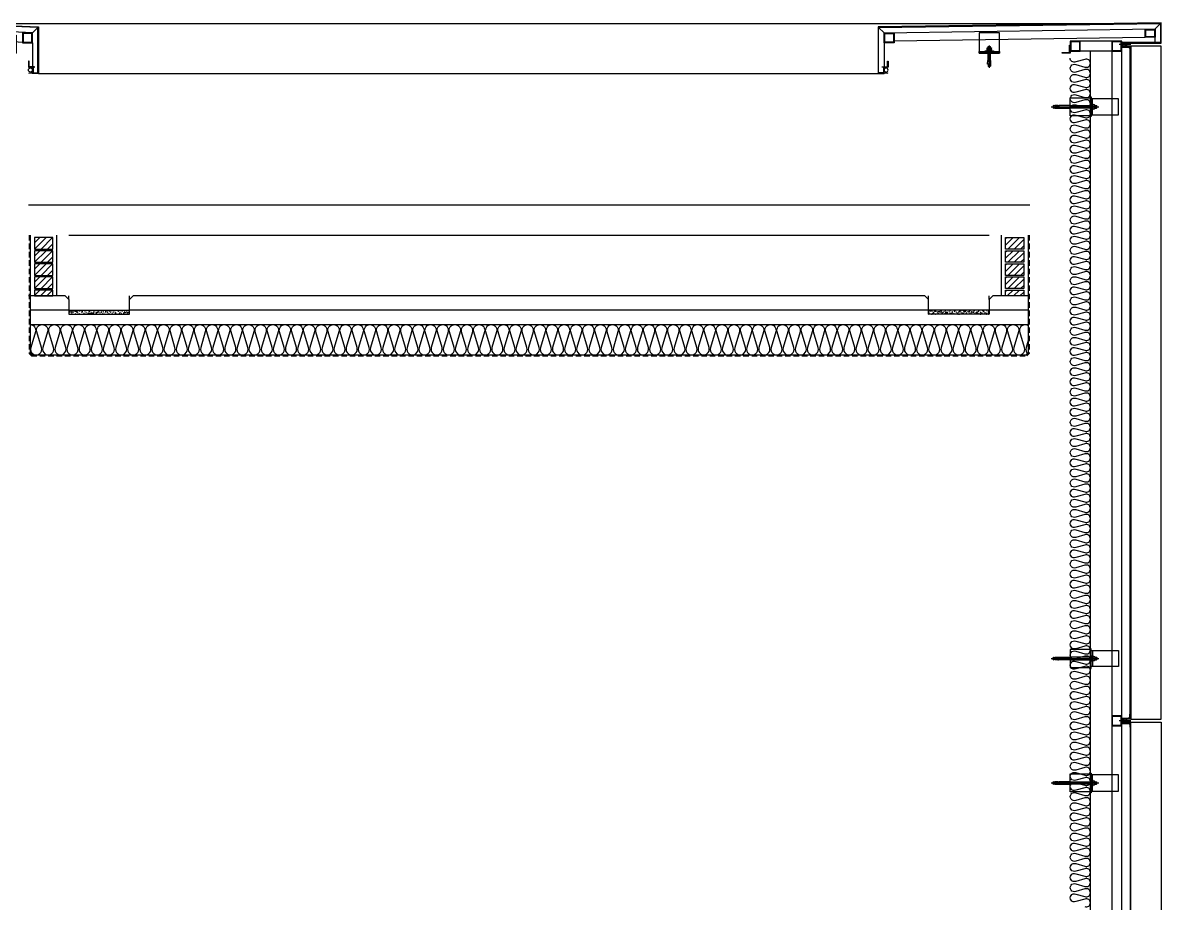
# Model space of a CAD drawing. Header units: millimetres. Extents: x -75040 to 92617, y -36837 to 48530.
# Drawn here: x 40022 to 45650, y 42798 to 47150 of the extents above; entities that cross this region are included whole.
import ezdxf

# ---------------------------------------------------------------- set-up
doc = ezdxf.new("R2010")
doc.units = ezdxf.units.MM
doc.header["$LTSCALE"] = 60
doc.linetypes.add('HID', pattern=[2.3, 1.5, -0.8])
for name, color, linetype in [('0-Sheet', 7, 'Continuous'), ('A-ELE-9', 9, 'Continuous'), ('A-ELE8', 8, 'Continuous'), ('A-ETC-8', 8, 'Continuous'), ('A-FIN', 6, 'Continuous'), ('A-FIN-8', 8, 'Continuous'), ('A-FIN-9', 7, 'Continuous'), ('A-FIN-HANDRAIL', 5, 'Continuous'), ('A-hat', 8, 'Continuous'), ('A-HAT-9', 9, 'Continuous'), ('A-HAT-MATL', 8, 'Continuous'), ('A-HAT-WIREMESH', 9, 'g_mesh'), ('A-WALL', 3, 'Continuous'), ('A-WP', 1, 'HID'), ('INSUL', 8, 'Continuous'), ('ISL', 251, 'Continuous')]:
    doc.layers.add(name, color=color, linetype=linetype)
doc.layers.add('NOPLOT', color=191, linetype='Continuous', plot=False)
doc.styles.add('Gdim', font='')
doc.styles.get('Gdim').set_extended_font_data('Dotum')
doc.linetypes.add('g_mesh', pattern='A,10,-0.8,["X",Gdim,S=0.6,R=0,X=-0.15,Y=-0.3],-0.8', length=11.6)

# ---------------------------------------------------------------- blocks, each defined once
blk = doc.blocks.new('A$Cab6a45e4')
at = {"layer": 'A-HAT-9'}
h = blk.add_hatch(dxfattribs=at)
h.set_pattern_fill('AR-SAND', color=256, scale=0.3)
h.set_pattern_definition([(37.5, (-113396.389, 321984.363), (-0.4800094, 14.6823971), [0, -11.5824, 0, -12.954, 0, -12.3825]), (7.5, (-113396.389, 321984.363), (13.4856985, 21.504753), [0, -6.2484, 0, -10.4394, 0, -4.0005]), (327.5, (-113405.761, 321984.363), (23.7297711, 0.04311554), [0, -3.81, 0, -13.716, 0, -17.907]), (317.5, (-113405.761, 321984.363), (22.9066936, 6.6878797), [0, -1.905, 0, -8.9916, 0, -10.287])])
h.paths.add_polyline_path([(0, 45), (300, 45), (300, 25), (0, 25)])
at = {"layer": 'A-FIN'}
for points in [[(-18, 116), (0, 98), (0, 25), (300, 25), (300, 98), (318, 116)], [(0, 45), (300, 45)]]:
    blk.add_lwpolyline(points, dxfattribs=at)
at = {"layer": 'NOPLOT'}
for p, q in [((0, 98), (0, 116)), ((300, 98), (300, 116))]:
    blk.add_line(p, q, dxfattribs=at)
blk = doc.blocks.new('A$Cae507117')
at = {"layer": 'A-ETC-8'}
for points in [[(-50, 0), (-50, -50), (0, -50), (0, 0)], [(-46.8, -3.2), (-46.8, -46.8), (-3.2, -46.8), (-3.2, -3.2)]]:
    blk.add_lwpolyline(points, close=True, dxfattribs=at)
blk = doc.blocks.new('너트 M12')
for p, q in [((-9, 0), (9, 0)), ((-9.5, -9), (-9.5, -0.5)), ((9, -9.5), (-9, -9.5)), ((0, -8.3), (0, -1.2)), ((9.5, -0.5), (9.5, -9))]:
    blk.add_line(p, q)
for centre, start, end in [((-9, -0.5), 90, 180), ((-9, -9), 180, 270), ((9, -0.5), 0, 90), ((9, -9), 270, 0)]:
    blk.add_arc(centre, 0.5, start, end)
at = {"extrusion": (0, 0, -1)}
for centre, major_axis, ratio, start_param, end_param in [((-4.8, -0.9), (-4.75, 0.31), 0.185359, -0.024388, 3.141593), ((4.8, -0.9), (4.75, 0.31), 0.185108, 3.141593, 6.30754), ((-4.8, -8.6), (4.75, 0.31), 0.187111, 0, 3.166211), ((4.8, -8.6), (-4.75, 0.31), 0.185991, 3.117121, 6.283185)]:
    blk.add_ellipse(centre, major_axis=major_axis, ratio=ratio, start_param=start_param, end_param=end_param, dxfattribs=at)
blk = doc.blocks.new('A$C72d8c3b6')
at = {"layer": 'A-ETC-8'}
for p, q in [((94, 0), (-141, 0)), ((-131, 4.5), (-129.5, 6)), ((-121, 4.5), (-131, 4.5)), ((-131, -4.5), (-131, 4.5)), ((-121, 6), (-129.5, 6)), ((-129.5, -6), (-129.5, 6)), ((0, 6), (-109.5, 6)), ((0, 6), (54, 6)), ((54, -6), (54, 6)), ((54, 6), (57, 6)), ((57, -6), (57, 6)), ((71, 4.5), (57, 4.5)), ((57.6, 6.2), (57.6, -6.2)), ((60.6, 6.2), (57.6, 6.2)), ((60.6, 6.2), (75.6, 6.2)), ((61.6, -2), (61.6, 2)), ((65.6, 1.5), (65.6, 2)), ((66.1, 1), (72.7, 1)), ((71, 4.5), (82, 6)), ((76.1, 2.7), (74.3, 1.5)), ((76.6, 5.2), (76.6, 3.5)), ((82, 6), (82.5, 6)), ((84, 4.5), (84, -4.5)), ((-120.8, -4.5), (-131, -4.5)), ((-131, -4.5), (-129.5, -6)), ((-121, -6), (-129.5, -6)), ((-109.5, -6), (0, -6)), ((54, -6), (0, -6)), ((57, -6), (54, -6)), ((71, -4.5), (57, -4.5)), ((60.6, -6.2), (57.6, -6.2)), ((75.6, -6.2), (60.6, -6.2)), ((65.6, -2), (65.6, -1.5)), ((66.1, -1), (72.7, -1)), ((82, -6), (71, -4.5)), ((76.1, -2.7), (74.3, -1.5)), ((76.6, -3.5), (76.6, -5.2)), ((82.5, -6), (82, -6))]:
    blk.add_line(p, q, dxfattribs=at)
for points in [[(-238.5, 40), (-103.5, 40), (-103.5, -40), (-238.5, -40)], [(-109.5, 15), (-109.5, -15), (-111.5, -15), (-111.5, 15)], [(-103.5, -40), (-109.5, -40), (-109.5, 40), (-103.5, 40)], [(-100, 44.5), (-100, -44.5), (0, -44.5), (0, 44.5)]]:
    blk.add_lwpolyline(points, close=True, dxfattribs=at)
blk.add_lwpolyline([(-103.5, 47.5), (-103.5, -47.5, 0.414214), (-102.5, -48.5), (-100, -48.5), (-100, 48.5), (-102.5, 48.5, 0.414214)], format="xyb", close=True, dxfattribs=at)
for centre, radius, start, end in [((63.6, 2), 2, 90, 180), ((63.6, 2), 2, 0, 90), ((66.1, 1.5), 0.5, 180, 270), ((72.7, 4), 3, 270, 303.6901), ((75.6, 5.2), 1, 0, 90), ((75.6, 3.5), 1, 303.6901, 0), ((82.5, 4.5), 1.5, 0, 90), ((63.6, -2), 2, 180, 270), ((63.6, -2), 2, 270, 0), ((66.1, -1.5), 0.5, 90, 180), ((72.7, -4), 3, 56.3099, 90), ((75.6, -5.2), 1, 270, 0), ((75.6, -3.5), 1, 0, 56.3099), ((82.5, -4.5), 1.5, 270, 0)]:
    blk.add_arc(centre, radius, start, end, dxfattribs=at)
at = {"layer": 'A-ETC-8', "rotation": 270}
blk.add_blockref('너트 M12', (-111.5, 0), dxfattribs=at)
blk = doc.blocks.new('A$C632c858f')
at = {"layer": 'A-ETC-8'}
blk.add_arc((-2.8, 0), 24, 341.8248, 18.1752, dxfattribs=at)
blk.add_ellipse((34, 0), major_axis=(7.59, 0), ratio=0.987937, dxfattribs=at)
at = {"layer": 'NOPLOT'}
blk.add_line((0, 0), (58.4, 0), dxfattribs=at)
for points in [[(0, 7.5), (41, 7.5)], [(0, -7.5), (41, -7.5)]]:
    blk.add_lwpolyline(points, dxfattribs=at)
blk = doc.blocks.new('M12-STUD ANCHOR')
at = {"layer": 'A-ETC-8'}
for p, q in [((17.8, 33.7), (17.8, 40.7)), ((28.2, 30.2), (18, 31.2)), ((18, 28.2), (18, 31.2)), ((18, 31.2), (29.2, 31.2)), ((28.2, 27.2), (18, 28.2)), ((28.7, 42.2), (19.2, 42.2)), ((28.7, 32.2), (19.2, 32.2)), ((22.7, 48), (23.9, 49.2)), ((34.7, 48), (22.7, 48)), ((22.7, -20.8), (22.7, 48)), ((23.3, 33.7), (23.3, 40.7)), ((33.5, 49.2), (23.9, 49.2)), ((23.9, -20.8), (23.9, 49.2)), ((28.2, 27.2), (28.2, 30.2)), ((39.5, 28.2), (28.2, 28.2)), ((28.7, 54.2), (28.7, -55.8)), ((28.7, 42.2), (38.2, 42.2)), ((28.7, 32.2), (38.2, 32.2)), ((29.2, 29.2), (29.2, 32.2)), ((39.5, 31.2), (29.2, 32.2)), ((39.5, 28.2), (29.2, 29.2)), ((33.5, 49.2), (34.7, 48)), ((33.5, -20.8), (33.5, 49.2)), ((34.2, 33.7), (34.2, 40.7)), ((34.7, -20.8), (34.7, 48)), ((39.5, 28.2), (39.5, 31.2)), ((39.7, 33.7), (39.7, 40.7)), ((20.5, -38.8), (21.7, -20.8)), ((28.7, -38.8), (20.5, -38.8)), ((21.7, -20.8), (24.3, -20.8)), ((22.7, -18.4), (34.7, -18.4)), ((22.7, -38.8), (22.7, -48.4)), ((22.7, -41.2), (34.7, -41.2)), ((22.7, -42.4), (34.7, -42.4)), ((22.7, -48.4), (28.7, -48.4)), ((28.7, -50.8), (22.7, -48.4)), ((28.7, -20.8), (24.8, -20.8)), ((25.8, -32.3), (32, -26.1)), ((26.2, -32.6), (32.3, -26.5)), ((31.1, -35.9), (27.5, -35.9)), ((31.1, -36.4), (27.5, -36.4)), ((35.7, -20.8), (28.7, -20.8)), ((31.1, -38.8), (28.7, -38.8)), ((28.7, -50.8), (34.7, -48.4)), ((34.7, -48.4), (28.7, -48.4)), ((32.3, -38.8), (36.9, -38.8)), ((34.7, -38.8), (34.7, -48.4)), ((36.9, -38.8), (35.7, -20.8))]:
    blk.add_line(p, q, dxfattribs=at)
for centre, radius, start, end in [((19.2, 40.7), 1.47, 90, 180), ((19.2, 33.7), 1.47, 180, 270), ((21.8, 40.7), 1.47, 360, 90), ((21.8, 33.7), 1.47, 270, 360), ((24.7, 40.7), 1.47, 90, 180), ((24.7, 33.7), 1.47, 180, 270), ((32.8, 40.7), 1.47, 360, 90), ((32.8, 33.7), 1.47, 270, 360), ((35.7, 40.7), 1.47, 90, 180), ((35.7, 33.7), 1.47, 180, 270), ((38.2, 40.7), 1.47, 360, 90), ((38.2, 33.7), 1.47, 270, 360), ((27.7, -21.9), 3.6, 161.9622, 315), ((27.7, -21.9), 3.12, 159.0667, 315), ((27.5, -34), 2.4, 135, 270), ((27.5, -34), 1.92, 135, 270), ((31.1, -25.3), 1.68, 315, 135), ((31.1, -25.3), 1.2, 315, 135), ((31.1, -37.6), 1.68, 314.4153, 90), ((31.1, -37.6), 1.2, 270, 90)]:
    blk.add_arc(centre, radius, start, end, dxfattribs=at)
blk = doc.blocks.new('A$C7453124a')
at = {"layer": 'A-ETC-8'}
for points in [[(-40, 88.4), (40, 88.4), (40, 0), (-40, 0)], [(-40, 8), (-40, 0), (40, 0), (40, 8)], [(-20, 8), (20, 8), (20, 12), (-20, 12)]]:
    blk.add_lwpolyline(points, close=True, dxfattribs=at)
blk.add_blockref('M12-STUD ANCHOR', (-28.7, -16.2), dxfattribs=at)
blk = doc.blocks.new('A$C74a2a393')
at = {"layer": 'A-ETC-8', "elevation": 0}
for points in [[(-50, -100), (-50, 0), (0, 0), (0, -100)], [(-46.8, -96.8), (-46.8, -3.2), (-3.2, -3.2), (-3.2, -96.8)]]:
    blk.add_lwpolyline(points, close=True, dxfattribs=at)
blk = doc.blocks.new('A$C6ecdb22c')
at = {"layer": '0-Sheet'}
for p, q in [((247, -97), (247, 127.1)), ((250, 130), (250, -100)), ((208, -73), (208, -70)), ((208, -70), (220, -70)), ((220, -73), (208, -73)), ((220, -100), (220, -73)), ((250, -100), (220, -100)), ((223, -70), (223, -97)), ((223, -97), (247, -97))]:
    blk.add_line(p, q, dxfattribs=at)
at = {"layer": 'A-ETC-8'}
for p, q in [((-200, 119.2), (-227, 147)), ((220, 100.9), (-200, 119.2)), ((220, 100.9), (247, 127)), ((-227, 53), (-200, 80)), ((-158, 53), (-158, 80)), ((218.5, 50.9), (-105, 67.8)), ((220, 50.9), (220, -70))]:
    blk.add_line(p, q, dxfattribs=at)
blk.add_lwpolyline([(-158, 80), (-200, 80), (-200, 119.2)], dxfattribs=at)
blk.add_lwpolyline([(-192, 31), (-157, 31), (-157, 42), (-155, 42), (-155, 29), (-190.3, 29, -0.226541), (-194, 25.3), (-194, 10.6), (-196, 10.6), (-196, 27, 0.414214)], format="xyb", close=True, dxfattribs=at)
blk.add_lwpolyline([(200, -70), (230, -70), (230, -67), (203, -67), (203, -40), (200, -40)], close=True, dxfattribs=at)
blk.add_arc((210, -163.7), 64.5, 81.0843, 98.9157, dxfattribs=at)
blk.add_ellipse((210, -83.5), major_axis=(0, 10), ratio=0.999542, dxfattribs=at)
at = {"layer": 'A-FIN-9'}
for p, q in [((-230, 50), (-230, 150)), ((-230, 150), (250, 130)), ((247, 127), (-227, 147)), ((-227, 147), (-227, 53)), ((-158, 50), (-230, 50)), ((-227, 53), (-155, 53)), ((-158, 43), (-158, 50)), ((-155, 43), (-158, 43)), ((-155, 53), (-155, 43))]:
    blk.add_line(p, q, dxfattribs=at)
at = {"layer": 'A-ETC-8'}
for name, p in [('A$C74a2a393', (-105, 116.6)), ('A$C7453124a', (100, 0)), ('A$Cae507117', (220, 100.9))]:
    blk.add_blockref(name, p, dxfattribs=at)
at = {"layer": 'A-ETC-8', "xscale": -1, "rotation": 180}
blk.add_blockref('A$C632c858f', (-200, 42.5), dxfattribs=at)

msp = doc.modelspace()

# ---------------------------------------------------------------- hatches: boundary and pattern name
at = {"layer": 'A-hat', "lineweight": -3}
h = msp.add_hatch(dxfattribs=at)
h.set_pattern_fill('ANSI31', color=256, scale=7, style=0)
h.set_pattern_definition([(45, (-43849.818, 48410.12), (-15.715448, 15.715448), [])])
h.paths.add_polyline_path([(40170, 46088.5), (40080, 46088.5), (40080, 46031.5), (40170, 46031.5)])
h = msp.add_hatch(dxfattribs=at)
h.set_pattern_fill('ANSI31', color=256, scale=7, style=0)
h.set_pattern_definition([(45, (-38818.807, 48410.12), (-15.715448, 15.715448), [])])
h.paths.add_polyline_path([(44880, 46088.5), (44970, 46088.5), (44970, 46031.5), (44880, 46031.5)])
h = msp.add_hatch(dxfattribs=at)
h.set_pattern_fill('ANSI31', color=256, scale=7, style=0)
h.set_pattern_definition([(45, (-43849.818, 48345.12), (-15.715448, 15.715448), [])])
h.paths.add_polyline_path([(40170, 46023.5), (40080, 46023.5), (40080, 45966.5), (40170, 45966.5)])
h = msp.add_hatch(dxfattribs=at)
h.set_pattern_fill('ANSI31', color=256, scale=7, style=0)
h.set_pattern_definition([(45, (-38818.807, 48345.12), (-15.715448, 15.715448), [])])
h.paths.add_polyline_path([(44880, 46023.5), (44970, 46023.5), (44970, 45966.5), (44880, 45966.5)])
h = msp.add_hatch(dxfattribs=at)
h.set_pattern_fill('ANSI31', color=256, scale=7, style=0)
h.set_pattern_definition([(45, (-43849.818, 48280.12), (-15.715448, 15.715448), [])])
h.paths.add_polyline_path([(40170, 45958.5), (40080, 45958.5), (40080, 45901.5), (40170, 45901.5)])
h = msp.add_hatch(dxfattribs=at)
h.set_pattern_fill('ANSI31', color=256, scale=7, style=0)
h.set_pattern_definition([(45, (-38818.807, 48280.12), (-15.715448, 15.715448), [])])
h.paths.add_polyline_path([(44880, 45958.5), (44970, 45958.5), (44970, 45901.5), (44880, 45901.5)])
h = msp.add_hatch(dxfattribs=at)
h.set_pattern_fill('ANSI31', color=256, scale=7, style=0)
h.set_pattern_definition([(45, (-43849.818, 48215.12), (-15.715448, 15.715448), [])])
h.paths.add_polyline_path([(40170, 45893.5), (40080, 45893.5), (40080, 45836.5), (40170, 45836.5)])
h = msp.add_hatch(dxfattribs=at)
h.set_pattern_fill('ANSI31', color=256, scale=7, style=0)
h.set_pattern_definition([(45, (-38818.807, 48215.12), (-15.715448, 15.715448), [])])
h.paths.add_polyline_path([(44880, 45893.5), (44970, 45893.5), (44970, 45836.5), (44880, 45836.5)])
h = msp.add_hatch(dxfattribs=at)
h.set_pattern_fill('ANSI31', color=256, scale=7, style=0)
h.set_pattern_definition([(45, (-43849.818, 48150.12), (-15.715448, 15.715448), [])])
h.paths.add_polyline_path([(40170, 45828.5), (40080, 45828.5), (40080, 45800), (40170, 45800)])
h = msp.add_hatch(dxfattribs=at)
h.set_pattern_fill('ANSI31', color=256, scale=7, style=0)
h.set_pattern_definition([(45, (-38818.807, 48150.12), (-15.715448, 15.715448), [])])
h.paths.add_polyline_path([(44880, 45828.5), (44970, 45828.5), (44970, 45800), (44880, 45800)])

# ---------------------------------------------------------------- linework, layer by layer
at = {"layer": '0-Sheet'}
for p, q in [((44250, 47130), (44250, 46900, 0)), ((44253, 46903, 0), (44253, 47127.1)), ((44250, 46900, 0), (44280, 46900, 0)), ((44277, 46903, 0), (44253, 46903, 0)), ((44277, 46930, 0), (44277, 46903, 0)), ((44292, 46930, 0), (44280, 46930, 0)), ((44280, 46900, 0), (44280, 46927, 0)), ((44280, 46927, 0), (44292, 46927, 0)), ((44292, 46927, 0), (44292, 46930, 0))]:
    msp.add_line(p, q, dxfattribs=at)
at = {"layer": 'A-ELE-9', "elevation": 0}
for points in [[(45500, 43707.5), (45650, 43707.5), (45650, 47034.7), (45500, 47034.7)], [(45500, 43692.5), (45650, 43692.5), (45650, 40257.5), (45500, 40257.5)]]:
    msp.add_lwpolyline(points, dxfattribs=at)
at = {"layer": 'A-ELE8'}
for p, q in [((39623, 47147, 0), (45650, 47147, 0)), ((40100, 46900, 0), (44250, 46900, 0))]:
    msp.add_line(p, q, dxfattribs=at)
at = {"layer": 'A-ETC-8'}
for p, q in [((44280, 47100.9), (44253, 47127)), ((44280, 47100.9), (45620, 47120)), ((45620, 47120), (45647, 47147)), ((45620, 47053), (45620, 47120)), ((44280, 47100.9), (44280, 46930, 0)), ((44330, 47061.3), (45570, 47078.1)), ((45405, 47059.7), (45250, 47059.7)), ((45405, 47009.7), (45250, 47009.7)), ((45405, 47009.7), (45405, 680)), ((45455, 680), (45455, 47009.7))]:
    msp.add_line(p, q, dxfattribs=at)
at = {"layer": 'A-ETC-8', "elevation": 0}
for points in [[(45620, 47118.1), (45620, 47078.1), (45570, 47078.1), (45570, 47118.1)], [(45616.8, 47114.9), (45616.8, 47081.3), (45573.2, 47081.3), (45573.2, 47114.9)], [(44850, 47100), (44750, 47100), (44750, 47000), (44850, 47000)], [(44850, 47008), (44850, 47000), (44750, 47000), (44750, 47008)], [(44820, 47008), (44780, 47008), (44780, 47012), (44820, 47012)], [(45200, 47000), (45160, 47000), (45160, 47003), (45197, 47003), (45197, 47040), (45200, 47040)], [(44300, 46930), (44270, 46930), (44270, 46933), (44297, 46933), (44297, 46960), (44300, 46960)]]:
    msp.add_lwpolyline(points, close=True, dxfattribs=at)
msp.add_lwpolyline([(45492, 47030.7), (45457, 47030.7), (45457, 47041.7), (45455, 47041.7), (45455, 47028.7), (45490.4, 47028.7, 0.226541), (45494, 47025), (45494, 47010.3), (45496, 47010.3), (45496, 47026.7, -0.414214)], format="xyb", close=True, dxfattribs=at)
at = {"layer": 'A-ETC-8'}
for points in [[(45492, 43711.5), (45457, 43711.5), (45457, 43700.5), (45455, 43700.5), (45455, 43713.5), (45490.3, 43713.5, -0.226541), (45494, 43717.2), (45494, 43731.9), (45496, 43731.9), (45496, 43715.5, 0.414214)], [(45492, 43688.5), (45457, 43688.5), (45457, 43699.5), (45455, 43699.5), (45455, 43686.5), (45490.3, 43686.5, 0.226541), (45494, 43682.8), (45494, 43668.1), (45496, 43668.1), (45496, 43684.5, -0.414214)]]:
    msp.add_lwpolyline(points, format="xyb", close=True, dxfattribs=at)
msp.add_arc((44290, 46836.3, 0), 64.5, 81.0843, 98.9157, dxfattribs=at)
at = {"layer": 'A-ETC-8', "extrusion": (0, 0, -1)}
msp.add_ellipse((44290, 46916.5, 0), major_axis=(0, 10), ratio=0.999542, dxfattribs=at)
at = {"layer": 'A-FIN'}
for p, q in [((40190, 45800, 0), (40190, 46100, 0)), ((44860, 45800), (44860, 46100)), ((40232, 45800), (40050, 45800)), ((44482, 45800), (40568, 45800)), ((44992, 45800), (44818, 45800))]:
    msp.add_line(p, q, dxfattribs=at)
at = {"layer": 'A-FIN', "elevation": 0}
for points in [[(45459, 47030.7), (45459, 47034.7), (45500, 47034.7), (45500, 43707.5), (45459, 43707.5), (45459, 43711.5), (45496, 43711.5), (45496, 47030.7), (45459, 47030.7)], [(45459, 40261.5), (45459, 40257.5), (45500, 40257.5), (45500, 43692.5), (45459, 43692.5), (45459, 43688.5), (45496, 43688.5), (45496, 40261.5), (45459, 40261.5)]]:
    msp.add_lwpolyline(points, close=True, dxfattribs=at)
at = {"layer": 'A-FIN-8'}
for p, q in [((40058, 46100, 0), (40058, 45518.2)), ((40058, 46100, 0), (40058, 45518.2)), ((44992, 46100, 0), (44992, 45518.2, 0)), ((44992, 46100, 0), (44992, 45518.2, 0)), ((40058, 45658), (44992, 45658)), ((40068.2, 45508), (40058, 45518.2)), ((40068.2, 45508), (44981.8, 45508)), ((44981.8, 45508, 0), (44992, 45518.2, 0))]:
    msp.add_line(p, q, dxfattribs=at)
at = {"layer": 'A-FIN-9'}
for p, q in [((45650, 47150), (44250, 47130)), ((44253, 47127), (45647, 47147)), ((45647, 47147), (45647, 47053)), ((45650, 47050), (45650, 47150)), ((45647, 47053), (45455, 47052.7)), ((45455, 47052.7), (45455, 47042.7)), ((45455, 47042.7), (45458, 47042.7)), ((45458, 47049.7), (45650, 47050)), ((45458, 47042.7), (45458, 47049.7))]:
    msp.add_line(p, q, dxfattribs=at)
at = {"layer": 'A-FIN-HANDRAIL', "color": 251}
msp.add_line((44800, 47000, 0), (44800, 46988, 0), dxfattribs=at)
at = {"layer": 'A-HAT-MATL'}
msp.add_line((45300, -252), (45300, 47009.7), dxfattribs=at)
at = {"layer": 'A-HAT-MATL', "elevation": 0}
msp.add_lwpolyline([(45272.9, 42781.3, 0.524856), (45300, 42800, 0.524856), (45272.9, 42818.7), (45227.1, 42806.3, -1.449198), (45227.1, 42843.7), (45272.9, 42831.3, 0.524856), (45300, 42850, 0.524856), (45272.9, 42868.7), (45227.1, 42856.3, -1.449198), (45227.1, 42893.7), (45272.9, 42881.3, 0.524856), (45300, 42900, 0.524856), (45272.9, 42918.7), (45227.1, 42906.3, -1.449198), (45227.1, 42943.7), (45272.9, 42931.3, 0.524856), (45300, 42950, 0.524856), (45272.9, 42968.7), (45227.1, 42956.3, -1.449198), (45227.1, 42993.7), (45272.9, 42981.3, 0.524856), (45300, 43000, 0.524856), (45272.9, 43018.7), (45227.1, 43006.3, -1.449198), (45227.1, 43043.7), (45272.9, 43031.3, 0.524856), (45300, 43050, 0.524856), (45272.9, 43068.7), (45227.1, 43056.3, -1.449198), (45227.1, 43093.7), (45272.9, 43081.3, 0.524856), (45300, 43100, 0.524856), (45272.9, 43118.7), (45227.1, 43106.3, -1.449198), (45227.1, 43143.7), (45272.9, 43131.3, 0.524856), (45300, 43150, 0.524856), (45272.9, 43168.7), (45227.1, 43156.3, -1.449198), (45227.1, 43193.7), (45272.9, 43181.3, 0.524856), (45300, 43200, 0.524856), (45272.9, 43218.7), (45227.1, 43206.3, -1.449198), (45227.1, 43243.7), (45272.9, 43231.3, 0.524856), (45300, 43250, 0.524856), (45272.9, 43268.7), (45227.1, 43256.3, -1.449198), (45227.1, 43293.7), (45272.9, 43281.3, 0.524856), (45300, 43300, 0.524856), (45272.9, 43318.7), (45227.1, 43306.3, -1.449198), (45227.1, 43343.7), (45272.9, 43331.3, 0.524856), (45300, 43350, 0.524856), (45272.9, 43368.7), (45227.1, 43356.3, -1.449198), (45227.1, 43393.7), (45272.9, 43381.3, 0.524856), (45300, 43400, 0.524856), (45272.9, 43418.7), (45227.1, 43406.3, -1.449198), (45227.1, 43443.7), (45272.9, 43431.3, 0.524856), (45300, 43450, 0.524856), (45272.9, 43468.7), (45227.1, 43456.3, -1.449198), (45227.1, 43493.7), (45272.9, 43481.3, 0.524856), (45300, 43500, 0.524856), (45272.9, 43518.7), (45227.1, 43506.3, -1.449198), (45227.1, 43543.7), (45272.9, 43531.3, 0.524856), (45300, 43550, 0.524856), (45272.9, 43568.7), (45227.1, 43556.3, -1.449198), (45227.1, 43593.7), (45272.9, 43581.3, 0.524856), (45300, 43600, 0.524856), (45272.9, 43618.7), (45227.1, 43606.3, -1.449198), (45227.1, 43643.7), (45272.9, 43631.3, 0.524856), (45300, 43650, 0.524856), (45272.9, 43668.7), (45227.1, 43656.3, -1.449198), (45227.1, 43693.7), (45272.9, 43681.3, 0.524856), (45300, 43700, 0.524856), (45272.9, 43718.7), (45227.1, 43706.3, -1.449198), (45227.1, 43743.7), (45272.9, 43731.3, 0.524856), (45300, 43750, 0.524856), (45272.9, 43768.7), (45227.1, 43756.3, -1.449198), (45227.1, 43793.7), (45272.9, 43781.3, 0.524856), (45300, 43800, 0.524856), (45272.9, 43818.7), (45227.1, 43806.3, -1.449198), (45227.1, 43843.7), (45272.9, 43831.3, 0.524856), (45300, 43850, 0.524856), (45272.9, 43868.7), (45227.1, 43856.3, -1.449198), (45227.1, 43893.7), (45272.9, 43881.3, 0.524856), (45300, 43900, 0.524856), (45272.9, 43918.7), (45227.1, 43906.3, -1.449198), (45227.1, 43943.7), (45272.9, 43931.3, 0.524856), (45300, 43950, 0.524856), (45272.9, 43968.7), (45227.1, 43956.3, -1.449198), (45227.1, 43993.7), (45272.9, 43981.3, 0.524856), (45300, 44000, 0.524856), (45272.9, 44018.7), (45227.1, 44006.3, -1.449198), (45227.1, 44043.7), (45272.9, 44031.3, 0.524856), (45300, 44050, 0.524856), (45272.9, 44068.7), (45227.1, 44056.3, -1.449198), (45227.1, 44093.7), (45272.9, 44081.3, 0.524856), (45300, 44100, 0.524856), (45272.9, 44118.7), (45227.1, 44106.3, -1.449198), (45227.1, 44143.7), (45272.9, 44131.3, 0.524856), (45300, 44150, 0.524856), (45272.9, 44168.7), (45227.1, 44156.3, -1.449198), (45227.1, 44193.7), (45272.9, 44181.3, 0.524856), (45300, 44200, 0.524856), (45272.9, 44218.7), (45227.1, 44206.3, -1.449198), (45227.1, 44243.7), (45272.9, 44231.3, 0.524856), (45300, 44250, 0.524856), (45272.9, 44268.7), (45227.1, 44256.3, -1.449198), (45227.1, 44293.7), (45272.9, 44281.3, 0.524856), (45300, 44300, 0.524856), (45272.9, 44318.7), (45227.1, 44306.3, -1.449198), (45227.1, 44343.7), (45272.9, 44331.3, 0.524856), (45300, 44350, 0.524856), (45272.9, 44368.7), (45227.1, 44356.3, -1.449198), (45227.1, 44393.7), (45272.9, 44381.3, 0.524856), (45300, 44400, 0.524856), (45272.9, 44418.7), (45227.1, 44406.3, -1.449198), (45227.1, 44443.7), (45272.9, 44431.3, 0.524856), (45300, 44450, 0.524856), (45272.9, 44468.7), (45227.1, 44456.3, -1.449198), (45227.1, 44493.7), (45272.9, 44481.3, 0.524856), (45300, 44500, 0.524856), (45272.9, 44518.7), (45227.1, 44506.3, -1.449198), (45227.1, 44543.7), (45272.9, 44531.3, 0.524856), (45300, 44550, 0.524856), (45272.9, 44568.7), (45227.1, 44556.3, -1.449198), (45227.1, 44593.7), (45272.9, 44581.3, 0.524856), (45300, 44600, 0.524856), (45272.9, 44618.7), (45227.1, 44606.3, -1.449198), (45227.1, 44643.7), (45272.9, 44631.3, 0.524856), (45300, 44650, 0.524856), (45272.9, 44668.7), (45227.1, 44656.3, -1.449198), (45227.1, 44693.7), (45272.9, 44681.3, 0.524856), (45300, 44700, 0.524856), (45272.9, 44718.7), (45227.1, 44706.3, -1.449198), (45227.1, 44743.7), (45272.9, 44731.3, 0.524856), (45300, 44750, 0.524856), (45272.9, 44768.7), (45227.1, 44756.3, -1.449198), (45227.1, 44793.7), (45272.9, 44781.3, 0.524856), (45300, 44800, 0.524856), (45272.9, 44818.7), (45227.1, 44806.3, -1.449198), (45227.1, 44843.7), (45272.9, 44831.3, 0.524856), (45300, 44850, 0.524856), (45272.9, 44868.7), (45227.1, 44856.3, -1.449198), (45227.1, 44893.7), (45272.9, 44881.3, 0.524856), (45300, 44900, 0.524856), (45272.9, 44918.7), (45227.1, 44906.3, -1.449198), (45227.1, 44943.7), (45272.9, 44931.3, 0.524856), (45300, 44950, 0.524856), (45272.9, 44968.7), (45227.1, 44956.3, -1.449198), (45227.1, 44993.7), (45272.9, 44981.3, 0.524856), (45300, 45000, 0.524856), (45272.9, 45018.7), (45227.1, 45006.3, -1.449198), (45227.1, 45043.7), (45272.9, 45031.3, 0.524856), (45300, 45050, 0.524856), (45272.9, 45068.7), (45227.1, 45056.3, -1.449198), (45227.1, 45093.7), (45272.9, 45081.3, 0.524856), (45300, 45100, 0.524856), (45272.9, 45118.7), (45227.1, 45106.3, -1.449198), (45227.1, 45143.7), (45272.9, 45131.3, 0.524856), (45300, 45150, 0.524856), (45272.9, 45168.7), (45227.1, 45156.3, -1.449198), (45227.1, 45193.7), (45272.9, 45181.3, 0.524856), (45300, 45200, 0.524856), (45272.9, 45218.7), (45227.1, 45206.3, -1.449198), (45227.1, 45243.7), (45272.9, 45231.3, 0.524856), (45300, 45250, 0.524856), (45272.9, 45268.7), (45227.1, 45256.3, -1.449198), (45227.1, 45293.7), (45272.9, 45281.3, 0.524856), (45300, 45300, 0.524856), (45272.9, 45318.7), (45227.1, 45306.3, -1.449198), (45227.1, 45343.7), (45272.9, 45331.3, 0.524856), (45300, 45350, 0.524856), (45272.9, 45368.7), (45227.1, 45356.3, -1.449198), (45227.1, 45393.7), (45272.9, 45381.3, 0.524856), (45300, 45400, 0.524856), (45272.9, 45418.7), (45227.1, 45406.3, -1.449198), (45227.1, 45443.7), (45272.9, 45431.3, 0.524856), (45300, 45450, 0.524856), (45272.9, 45468.7), (45227.1, 45456.3, -1.449198), (45227.1, 45493.7), (45272.9, 45481.3, 0.524856), (45300, 45500, 0.524856), (45272.9, 45518.7), (45227.1, 45506.3, -1.449198), (45227.1, 45543.7), (45272.9, 45531.3, 0.524856), (45300, 45550, 0.524856), (45272.9, 45568.7), (45227.1, 45556.3, -1.449198), (45227.1, 45593.7), (45272.9, 45581.3, 0.524856), (45300, 45600, 0.524856), (45272.9, 45618.7), (45227.1, 45606.3, -1.449198), (45227.1, 45643.7), (45272.9, 45631.3, 0.524856), (45300, 45650, 0.524856), (45272.9, 45668.7), (45227.1, 45656.3, -1.449198), (45227.1, 45693.7), (45272.9, 45681.3, 0.524856), (45300, 45700, 0.524856), (45272.9, 45718.7), (45227.1, 45706.3, -1.449198), (45227.1, 45743.7), (45272.9, 45731.3, 0.524856), (45300, 45750, 0.524856), (45272.9, 45768.7), (45227.1, 45756.3, -1.449198), (45227.1, 45793.7), (45272.9, 45781.3, 0.524856), (45300, 45800, 0.524856), (45272.9, 45818.7), (45227.1, 45806.3, -1.449198), (45227.1, 45843.7), (45272.9, 45831.3, 0.524856), (45300, 45850, 0.524856), (45272.9, 45868.7), (45227.1, 45856.3, -1.449198), (45227.1, 45893.7), (45272.9, 45881.3, 0.524856), (45300, 45900, 0.524856), (45272.9, 45918.7), (45227.1, 45906.3, -1.449198), (45227.1, 45943.7), (45272.9, 45931.3, 0.524856), (45300, 45950, 0.524856), (45272.9, 45968.7), (45227.1, 45956.3, -1.449198), (45227.1, 45993.7), (45272.9, 45981.3, 0.524856), (45300, 46000, 0.524856), (45272.9, 46018.7), (45227.1, 46006.3, -1.449198), (45227.1, 46043.7), (45272.9, 46031.3, 0.524856), (45300, 46050, 0.524856), (45272.9, 46068.7), (45227.1, 46056.3, -1.449198), (45227.1, 46093.7), (45272.9, 46081.3, 0.524856), (45300, 46100, 0.524856), (45272.9, 46118.7), (45227.1, 46106.3, -1.449198), (45227.1, 46143.7), (45272.9, 46131.3, 0.524856), (45300, 46150, 0.524856), (45272.9, 46168.7), (45227.1, 46156.3, -1.449198), (45227.1, 46193.7), (45272.9, 46181.3, 0.524856), (45300, 46200, 0.524856), (45272.9, 46218.7), (45227.1, 46206.3, -1.449198), (45227.1, 46243.7), (45272.9, 46231.3, 0.524856), (45300, 46250, 0.524856), (45272.9, 46268.7), (45227.1, 46256.3, -1.449198), (45227.1, 46293.7), (45272.9, 46281.3, 0.524856), (45300, 46300, 0.524856), (45272.9, 46318.7), (45227.1, 46306.3, -1.449198), (45227.1, 46343.7), (45272.9, 46331.3, 0.524856), (45300, 46350, 0.524856), (45272.9, 46368.7), (45227.1, 46356.3, -1.449198), (45227.1, 46393.7), (45272.9, 46381.3, 0.524856), (45300, 46400, 0.524856), (45272.9, 46418.7), (45227.1, 46406.3, -1.449198), (45227.1, 46443.7), (45272.9, 46431.3, 0.524856), (45300, 46450, 0.524856), (45272.9, 46468.7), (45227.1, 46456.3, -1.449198), (45227.1, 46493.7), (45272.9, 46481.3, 0.524856), (45300, 46500, 0.524856), (45272.9, 46518.7), (45227.1, 46506.3, -1.449198), (45227.1, 46543.7), (45272.9, 46531.3, 0.524856), (45300, 46550, 0.524856), (45272.9, 46568.7), (45227.1, 46556.3, -1.449198), (45227.1, 46593.7), (45272.9, 46581.3, 0.524856), (45300, 46600, 0.524856), (45272.9, 46618.7), (45227.1, 46606.3, -1.449198), (45227.1, 46643.7), (45272.9, 46631.3, 0.524856), (45300, 46650, 0.524856), (45272.9, 46668.7), (45227.1, 46656.3, -1.449198), (45227.1, 46693.7), (45272.9, 46681.3, 0.524856), (45300, 46700, 0.524856), (45272.9, 46718.7), (45227.1, 46706.3, -1.449198), (45227.1, 46743.7), (45272.9, 46731.3, 0.524856), (45300, 46750, 0.524856), (45272.9, 46768.7), (45227.1, 46756.3, -1.449198), (45227.1, 46793.7), (45272.9, 46781.3, 0.524856), (45300, 46800, 0.524856), (45272.9, 46818.7), (45227.1, 46806.3, -1.449198), (45227.1, 46843.7), (45272.9, 46831.3, 0.524856), (45300, 46850, 0.524856), (45272.9, 46868.7), (45227.1, 46856.3, -1.449198), (45227.1, 46893.7), (45272.9, 46881.3, 0.524856), (45300, 46900, 0.524856), (45272.9, 46918.7), (45227.1, 46906.3, -1.449198), (45227.1, 46943.7), (45272.9, 46931.3, 0.524856), (45300, 46950, 0.524856), (45272.9, 46968.7), (45227.1, 46956.3, -0.524933), (45200, 46975, -0.524933)], format="xyb", dxfattribs=at)
at = {"layer": 'A-HAT-WIREMESH', "ltscale": 0.6}
for p, q in [((40250, 45729), (40058, 45729)), ((44650, 45729), (40550, 45729)), ((44992, 45729), (44800, 45729))]:
    msp.add_line(p, q, dxfattribs=at)
at = {"layer": 'A-WALL'}
for points in [[(40080, 46088.5), (40080, 46031.5), (40170, 46031.5), (40170, 46088.5)], [(40080, 46023.5), (40080, 45966.5), (40170, 45966.5), (40170, 46023.5)], [(40080, 45958.5), (40080, 45901.5), (40170, 45901.5), (40170, 45958.5)], [(40080, 45893.5), (40080, 45836.5), (40170, 45836.5), (40170, 45893.5)], [(40080, 45828.5), (40080, 45800), (40170, 45800), (40170, 45828.5)]]:
    msp.add_lwpolyline(points, close=True, dxfattribs=at)
at = {"layer": 'A-WALL', "elevation": 0}
for points in [[(44970, 46088.5), (44970, 46031.5), (44880, 46031.5), (44880, 46088.5)], [(44970, 46023.5), (44970, 45966.5), (44880, 45966.5), (44880, 46023.5)], [(44970, 45958.5), (44970, 45901.5), (44880, 45901.5), (44880, 45958.5)], [(44970, 45893.5), (44970, 45836.5), (44880, 45836.5), (44880, 45893.5)], [(44970, 45828.5), (44970, 45800), (44880, 45800), (44880, 45828.5)]]:
    msp.add_lwpolyline(points, close=True, dxfattribs=at)
at = {"layer": 'A-WP', "ltscale": 0.3}
for p, q in [((40053, 46100, 0), (40053, 45515.1)), ((44997, 46100, 0), (44997, 45515.1, 0)), ((40065.1, 45503), (40053, 45515.1)), ((40065.1, 45503), (44984.9, 45503)), ((44984.9, 45503, 0), (44997, 45515.1, 0))]:
    msp.add_line(p, q, dxfattribs=at)
at = {"layer": 'INSUL'}
for p, q in [((40050, 46250, 0), (45000, 46250, 0)), ((40250, 46100, 0), (44800, 46100, 0))]:
    msp.add_line(p, q, dxfattribs=at)
at = {"layer": 'ISL', "elevation": 0}
for points in [[(40058, 45658, -0.509267), (40084.5, 45621.6), (40061.5, 45544.4, 1.372593), (40114.5, 45544.4), (40091.5, 45621.6, -0.509267), (40118, 45658, -0.509267), (40144.5, 45621.6), (40121.5, 45544.4, 1.372593), (40174.5, 45544.4), (40151.5, 45621.6, -0.509267), (40178, 45658, -0.509267), (40204.5, 45621.6), (40181.5, 45544.4, 1.372593), (40234.5, 45544.4), (40211.5, 45621.6, -0.509267), (40238, 45658, -0.509267), (40264.5, 45621.6), (40241.5, 45544.4, 1.372593), (40294.5, 45544.4), (40271.5, 45621.6, -0.509267), (40298, 45658, -0.509267), (40324.5, 45621.6), (40301.5, 45544.4, 1.372593), (40354.5, 45544.4), (40331.5, 45621.6, -0.509267), (40358, 45658, -0.509267), (40384.5, 45621.6), (40361.5, 45544.4, 1.372593), (40414.5, 45544.4), (40391.5, 45621.6, -0.509267), (40418, 45658, -0.509267), (40444.5, 45621.6), (40421.5, 45544.4, 1.372593), (40474.5, 45544.4), (40451.5, 45621.6, -0.509267), (40478, 45658, -0.509267), (40504.5, 45621.6), (40481.5, 45544.4, 1.372593), (40534.5, 45544.4), (40511.5, 45621.6, -0.509267), (40538, 45658, -0.509267), (40564.5, 45621.6), (40541.5, 45544.4, 1.372593), (40594.5, 45544.4), (40571.5, 45621.6, -0.509267), (40598, 45658, -0.509267), (40624.5, 45621.6), (40601.5, 45544.4, 1.372593), (40654.5, 45544.4), (40631.5, 45621.6, -0.509267), (40658, 45658, -0.509267), (40684.5, 45621.6), (40661.5, 45544.4, 1.372593), (40714.5, 45544.4), (40691.5, 45621.6, -0.509267), (40718, 45658, -0.509267), (40744.5, 45621.6), (40721.5, 45544.4, 1.372593), (40774.5, 45544.4), (40751.5, 45621.6, -0.509267), (40778, 45658, -0.509267), (40804.5, 45621.6), (40781.5, 45544.4, 1.372593), (40834.5, 45544.4), (40811.5, 45621.6, -0.509267), (40838, 45658, -0.509267), (40864.5, 45621.6), (40841.5, 45544.4, 1.372593), (40894.5, 45544.4), (40871.5, 45621.6, -0.509267), (40898, 45658, -0.509267), (40924.5, 45621.6), (40901.5, 45544.4, 1.372593), (40954.5, 45544.4), (40931.5, 45621.6, -0.509267), (40958, 45658, -0.509267), (40984.5, 45621.6), (40961.5, 45544.4, 1.372593), (41014.5, 45544.4), (40991.5, 45621.6, -0.509267), (41018, 45658, -0.509267), (41044.5, 45621.6), (41021.5, 45544.4, 1.372593), (41074.5, 45544.4), (41051.5, 45621.6, -0.509267), (41078, 45658, -0.509267), (41104.5, 45621.6), (41081.5, 45544.4, 1.372593), (41134.5, 45544.4), (41111.5, 45621.6, -0.509267), (41138, 45658, -0.509267), (41164.5, 45621.6), (41141.5, 45544.4, 1.372593), (41194.5, 45544.4), (41171.5, 45621.6, -0.509267), (41198, 45658, -0.509267), (41224.5, 45621.6), (41201.5, 45544.4, 1.372593), (41254.5, 45544.4), (41231.5, 45621.6, -0.509267), (41258, 45658, -0.509267), (41284.5, 45621.6), (41261.5, 45544.4, 1.372593), (41314.5, 45544.4), (41291.5, 45621.6, -0.509267), (41318, 45658, -0.509267), (41344.5, 45621.6), (41321.5, 45544.4, 1.372593), (41374.5, 45544.4), (41351.5, 45621.6, -0.509267), (41378, 45658, -0.509267), (41404.5, 45621.6), (41381.5, 45544.4, 1.372593), (41434.5, 45544.4), (41411.5, 45621.6, -0.509267), (41438, 45658, -0.509267), (41464.5, 45621.6), (41441.5, 45544.4, 1.372593), (41494.5, 45544.4), (41471.5, 45621.6, -0.509267), (41498, 45658, -0.509267), (41524.5, 45621.6), (41501.5, 45544.4, 1.372593), (41554.5, 45544.4), (41531.5, 45621.6, -0.509267), (41558, 45658, -0.509267), (41584.5, 45621.6), (41561.5, 45544.4, 1.372593), (41614.5, 45544.4), (41591.5, 45621.6, -0.509267), (41618, 45658, -0.509267), (41644.5, 45621.6), (41621.5, 45544.4, 1.372593), (41674.5, 45544.4), (41651.5, 45621.6, -0.509267), (41678, 45658, -0.509267), (41704.5, 45621.6), (41681.5, 45544.4, 1.372593), (41734.5, 45544.4), (41711.5, 45621.6, -0.509267), (41738, 45658, -0.509267), (41764.5, 45621.6), (41741.5, 45544.4, 1.372593), (41794.5, 45544.4), (41771.5, 45621.6, -0.509267), (41798, 45658, -0.509267), (41824.5, 45621.6), (41801.5, 45544.4, 1.372593), (41854.5, 45544.4), (41831.5, 45621.6, -0.509267), (41858, 45658, -0.509267), (41884.5, 45621.6), (41861.5, 45544.4, 1.372593), (41914.5, 45544.4), (41891.5, 45621.6, -0.509267), (41918, 45658, -0.509267), (41944.5, 45621.6), (41921.5, 45544.4, 1.372593), (41974.5, 45544.4), (41951.5, 45621.6, -0.509267), (41978, 45658, -0.509267), (42004.5, 45621.6), (41981.5, 45544.4, 1.372593), (42034.5, 45544.4), (42011.5, 45621.6, -0.509267), (42038, 45658, -0.509267), (42064.5, 45621.6), (42041.5, 45544.4, 1.372593), (42094.5, 45544.4), (42071.5, 45621.6, -0.509267), (42098, 45658, -0.509267), (42124.5, 45621.6), (42101.5, 45544.4, 1.372593), (42154.5, 45544.4), (42131.5, 45621.6, -0.509267), (42158, 45658, -0.509267), (42184.5, 45621.6), (42161.5, 45544.4, 1.372593), (42214.5, 45544.4), (42191.5, 45621.6, -0.509267), (42218, 45658, -0.509267), (42244.5, 45621.6), (42221.5, 45544.4, 1.372593), (42274.5, 45544.4), (42251.5, 45621.6, -0.509267), (42278, 45658, -0.509267), (42304.5, 45621.6), (42281.5, 45544.4, 1.372593), (42334.5, 45544.4), (42311.5, 45621.6, -0.509267), (42338, 45658, -0.509267), (42364.5, 45621.6), (42341.5, 45544.4, 1.372593), (42394.5, 45544.4), (42371.5, 45621.6, -0.509267), (42398, 45658, -0.509267), (42424.5, 45621.6), (42401.5, 45544.4, 1.372593), (42454.5, 45544.4), (42431.5, 45621.6, -0.509267), (42458, 45658, -0.509267), (42484.5, 45621.6), (42461.5, 45544.4, 1.372593), (42514.5, 45544.4), (42491.5, 45621.6, -0.509267), (42518, 45658, -0.509267), (42544.5, 45621.6), (42521.5, 45544.4, 1.372593), (42574.5, 45544.4), (42551.5, 45621.6, -0.509267), (42578, 45658, -0.509267), (42604.5, 45621.6), (42581.5, 45544.4, 1.372593), (42634.5, 45544.4), (42611.5, 45621.6, -0.509267), (42638, 45658, -0.509267), (42664.5, 45621.6), (42641.5, 45544.4, 1.372593), (42694.5, 45544.4), (42671.5, 45621.6, -0.509267), (42698, 45658, -0.509267), (42724.5, 45621.6), (42701.5, 45544.4, 1.372593), (42754.5, 45544.4), (42731.5, 45621.6, -0.509267), (42758, 45658, -0.509267), (42784.5, 45621.6), (42761.5, 45544.4, 1.372593), (42814.5, 45544.4), (42791.5, 45621.6, -0.509267), (42818, 45658, -0.509267), (42844.5, 45621.6), (42821.5, 45544.4, 1.372593), (42874.5, 45544.4), (42851.5, 45621.6, -0.509267), (42878, 45658, -0.509267), (42904.5, 45621.6), (42881.5, 45544.4, 1.372593), (42934.5, 45544.4), (42911.5, 45621.6, -0.509267), (42938, 45658, -0.509267), (42964.5, 45621.6), (42941.5, 45544.4, 1.372593), (42994.5, 45544.4), (42971.5, 45621.6, -0.509267), (42998, 45658, -0.509267), (43024.5, 45621.6), (43001.5, 45544.4, 1.372593), (43054.5, 45544.4), (43031.5, 45621.6, -0.509267), (43058, 45658, -0.509267), (43084.5, 45621.6), (43061.5, 45544.4, 1.372593), (43114.5, 45544.4), (43091.5, 45621.6, -0.509267), (43118, 45658, -0.509267), (43144.5, 45621.6), (43121.5, 45544.4, 1.372593), (43174.5, 45544.4), (43151.5, 45621.6, -0.509267), (43178, 45658, -0.509267), (43204.5, 45621.6), (43181.5, 45544.4, 1.372593), (43234.5, 45544.4), (43211.5, 45621.6, -0.509267), (43238, 45658, -0.509267), (43264.5, 45621.6), (43241.5, 45544.4, 1.372593), (43294.5, 45544.4), (43271.5, 45621.6, -0.509267), (43298, 45658, -0.509267), (43324.5, 45621.6), (43301.5, 45544.4, 1.372593), (43354.5, 45544.4), (43331.5, 45621.6, -0.509267), (43358, 45658, -0.509267), (43384.5, 45621.6), (43361.5, 45544.4, 1.372593), (43414.5, 45544.4), (43391.5, 45621.6, -0.509267), (43418, 45658, -0.509267), (43444.5, 45621.6), (43421.5, 45544.4, 1.372593), (43474.5, 45544.4), (43451.5, 45621.6, -0.509267), (43478, 45658, -0.509267), (43504.5, 45621.6), (43481.5, 45544.4, 1.372593), (43534.5, 45544.4), (43511.5, 45621.6, -0.509267), (43538, 45658, -0.509267), (43564.5, 45621.6), (43541.5, 45544.4, 1.372593), (43594.5, 45544.4), (43571.5, 45621.6, -0.509267), (43598, 45658, -0.509267), (43624.5, 45621.6), (43601.5, 45544.4, 1.372593), (43654.5, 45544.4), (43631.5, 45621.6, -0.509267), (43658, 45658, -0.509267), (43684.5, 45621.6), (43661.5, 45544.4, 1.372593), (43714.5, 45544.4), (43691.5, 45621.6, -0.509267), (43718, 45658, -0.509267), (43744.5, 45621.6), (43721.5, 45544.4, 1.372593), (43774.5, 45544.4), (43751.5, 45621.6, -0.509267), (43778, 45658, -0.509267), (43804.5, 45621.6), (43781.5, 45544.4, 1.372593), (43834.5, 45544.4), (43811.5, 45621.6, -0.509267), (43838, 45658, -0.509267), (43864.5, 45621.6), (43841.5, 45544.4, 1.372593), (43894.5, 45544.4), (43871.5, 45621.6, -0.509267), (43898, 45658, -0.509267), (43924.5, 45621.6), (43901.5, 45544.4, 1.372593), (43954.5, 45544.4), (43931.5, 45621.6, -0.509267), (43958, 45658, -0.509267), (43984.5, 45621.6), (43961.5, 45544.4, 1.372593), (44014.5, 45544.4), (43991.5, 45621.6, -0.509267), (44018, 45658, -0.509267), (44044.5, 45621.6), (44021.5, 45544.4, 1.372593), (44074.5, 45544.4), (44051.5, 45621.6, -0.509267), (44078, 45658, -0.509267), (44104.5, 45621.6), (44081.5, 45544.4, 1.372593), (44134.5, 45544.4), (44111.5, 45621.6, -0.509267), (44138, 45658, -0.509267), (44164.5, 45621.6), (44141.5, 45544.4, 1.372593), (44194.5, 45544.4), (44171.5, 45621.6, -0.509267), (44198, 45658, -0.509267), (44224.5, 45621.6), (44201.5, 45544.4, 1.372593), (44254.5, 45544.4), (44231.5, 45621.6, -0.509267), (44258, 45658, -0.509267), (44284.5, 45621.6), (44261.5, 45544.4, 1.372593), (44314.5, 45544.4), (44291.5, 45621.6, -0.509267), (44318, 45658, -0.509267), (44344.5, 45621.6), (44321.5, 45544.4, 1.372593), (44374.5, 45544.4), (44351.5, 45621.6, -0.509267), (44378, 45658, -0.509267), (44404.5, 45621.6), (44381.5, 45544.4, 1.372593), (44434.5, 45544.4), (44411.5, 45621.6, -0.509267), (44438, 45658, -0.509267), (44464.5, 45621.6), (44441.5, 45544.4, 1.372593), (44494.5, 45544.4), (44471.5, 45621.6, -0.509267), (44498, 45658, -0.509267), (44524.5, 45621.6), (44501.5, 45544.4, 1.372593), (44554.5, 45544.4), (44531.5, 45621.6, -0.509267), (44558, 45658, -0.509267), (44584.5, 45621.6), (44561.5, 45544.4, 1.372593), (44614.5, 45544.4), (44591.5, 45621.6, -0.509267), (44618, 45658, -0.509267), (44644.5, 45621.6), (44621.5, 45544.4, 1.372593), (44674.5, 45544.4), (44651.5, 45621.6, -0.509267), (44678, 45658, -0.509267), (44704.5, 45621.6), (44681.5, 45544.4, 1.372593), (44734.5, 45544.4), (44711.5, 45621.6, -0.509267), (44738, 45658, -0.509267), (44764.5, 45621.6), (44741.5, 45544.4, 1.372593), (44794.5, 45544.4), (44771.5, 45621.6, -0.509267), (44798, 45658, -0.509267), (44824.5, 45621.6), (44801.5, 45544.4, 1.372593), (44854.5, 45544.4), (44831.5, 45621.6, -0.509267), (44858, 45658, -0.509267), (44884.5, 45621.6), (44861.5, 45544.4, 1.372593), (44914.5, 45544.4), (44891.5, 45621.6, -0.509267), (44918, 45658, -0.509267), (44944.5, 45621.6), (44921.5, 45544.4, 1.372593), (44974.5, 45544.4), (44951.5, 45621.6, -0.509267), (44978, 45658, -0.13229), (44992, 45654.3, -0.13229)], [(44992, 45579.5), (44981.5, 45544.4, 0.328194), (44992, 45513.1)]]:
    msp.add_lwpolyline(points, format="xyb", dxfattribs=at)

# ---------------------------------------------------------------- block references
at = {"layer": '0-Sheet'}
msp.add_blockref('A$C6ecdb22c', (39850, 47000, 0), dxfattribs=at)
at = {"layer": 'A-ETC-8', "xscale": -1}
for name, p in [('A$Cae507117', (44280, 47100.9)), ('M12-STUD ANCHOR', (44828.7, 46983.8)), ('A$C72d8c3b6', (45200, 46734.7)), ('A$C632c858f', (45500, 43700)), ('A$C72d8c3b6', (45200, 43392.5))]:
    msp.add_blockref(name, p, dxfattribs=at)
at = {"layer": 'A-ETC-8', "rotation": 180}
for name, p in [('A$Cae507117', (45200, 47009.7)), ('A$Cae507117', (45405, 47009.7)), ('A$C632c858f', (45500, 47042.2)), ('A$C72d8c3b6', (45200, 44007.5)), ('A$Cae507117', (45405, 43675))]:
    msp.add_blockref(name, p, dxfattribs=at)
at = {"layer": 'A-FIN'}
msp.add_blockref('A$Cab6a45e4', (40250, 45684), dxfattribs=at)
at = {"layer": 'A-FIN', "xscale": -1}
msp.add_blockref('A$Cab6a45e4', (44800, 45684), dxfattribs=at)

doc.saveas('drawing.dxf')
